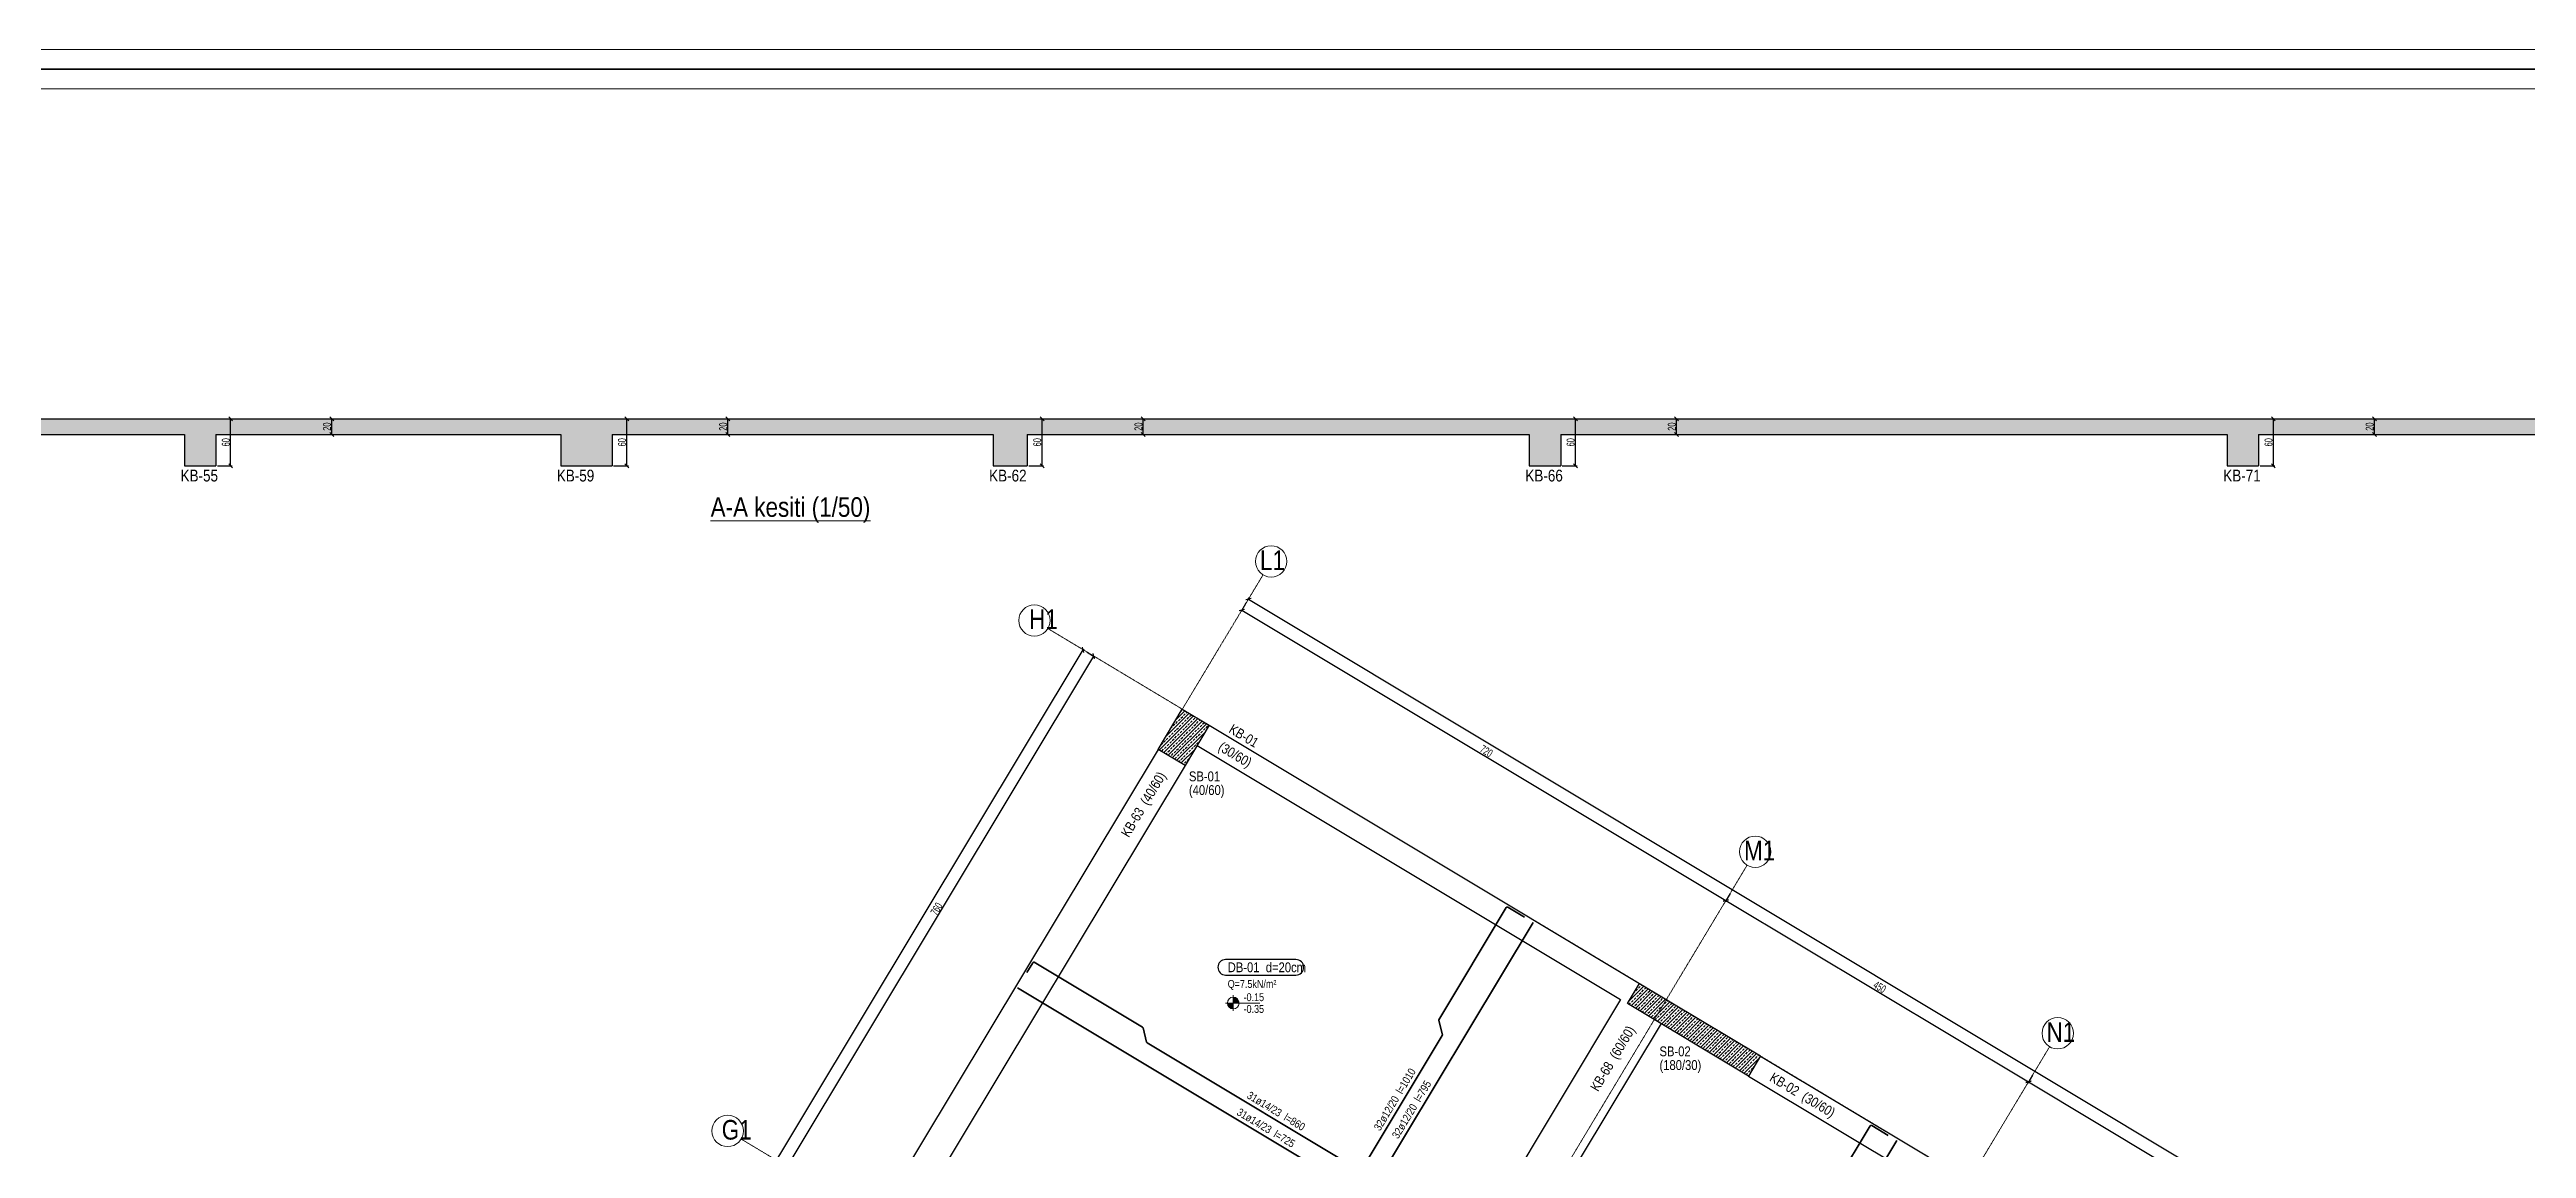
# Model space of a CAD drawing. Header units: millimetres. Extents: x -267 to 94375, y 6431 to 10838.
# Drawn here: x 67494 to 70653, y 9329 to 10732 of the extents above; entities that cross this region are included whole.
import ezdxf
from ezdxf.enums import TextEntityAlignment as Align

# ---------------------------------------------------------------- set-up
doc = ezdxf.new("R2010")
doc.units = ezdxf.units.MM
doc.header["$LTSCALE"] = 0.0001
doc.linetypes.add('DASHED', pattern=[19.05, 12.7, -6.35])
for name, color, linetype, lineweight in [('AKS BALONU (BEYKENT)', 7, 'Continuous', 20), ('AKS CIZGISI (BEYKENT)', 252, 'DASHED', 20), ('AKS NO (BEYKENT)', 3, 'Continuous', 20), ('AKS OLCU (BEYKENT)', 200, 'Continuous', 20), ('DONATI (BEYKENT)', 4, 'Continuous', 35), ('DONATI YAZISI (BEYKENT)', 3, 'Continuous', 20), ('DOSEME ISMI (BEYKENT)', 9, 'Continuous', 20), ('DOSEME PAFTA (BEYKENT)', 3, 'Continuous', 20), ('DOSEME SINIRI (BEYKENT)', 2, 'Continuous', 30), ('KESIT ISMI (BEYKENT)', 6, 'Continuous', 20), ('KIRIS (BEYKENT)', 2, 'Continuous', 30), ('KIRIS ISMI (BEYKENT)', 40, 'Continuous', 20), ('KOLON (BEYKENT)', 3, 'Continuous', 30), ('KOLON ISMI (BEYKENT)', 91, 'Continuous', 20), ('KOT CIZGI (BEYKENT)', 120, 'Continuous', 20), ('KOT YAZI (BEYKENT)', 7, 'Continuous', 20), ('OLCU (BEYKENT)', 14, 'Continuous', 20), ('SHEETSUMMARY-50', 152, 'Continuous', 20), ('SheetView', 40, 'Continuous', 20), ('SheetViewOut', 231, 'Continuous', 20), ('TARAMA (BEYKENT)', 252, 'Continuous', 25), ('YAZI (BEYKENT)', 140, 'Continuous', 20)]:
    doc.layers.add(name, color=color, linetype=linetype, lineweight=lineweight)
doc.styles.add('DONATI YAZISI (BEYKENT)', font='')
doc.styles.add('DSMOLC-50', font='bahnschrift light condensed', dxfattribs={"width": 0.75, "height": 10})
doc.styles.add('KLNOLC-25', font='bahnschrift light condensed', dxfattribs={"width": 0.75, "height": 10})
doc.styles.add('KOT (BEYKENT)', font='')
doc.styles.add('YAZI (BEYKENT)', font='')
doc.styles.get('DONATI YAZISI (BEYKENT)').set_extended_font_data('Bahnschrift Light Condensed')
doc.styles.get('KOT (BEYKENT)').set_extended_font_data('Bahnschrift Light Condensed')
doc.styles.get('YAZI (BEYKENT)').set_extended_font_data('Bahnschrift Light Condensed')
doc.dimstyles.new('DSMOLC-50', dxfattribs={"dimtxt": 10, "dimasz": 5, "dimexe": 2, "dimexo": 2, "dimgap": 1, "dimtad": 1, "dimdec": 1, "dimrnd": 0.5, "dimzin": 12, "dimdsep": 46, "dimtxsty": 'DSMOLC-50', "dimblk": 'OBLIQUE', "dimblk1": 'OBLIQUE', "dimblk2": 'OBLIQUE', "dimcen": 0, "dimclrt": 7, "dimadec": 0, "dimazin": 0, "dimtfac": 1, "dimtdec": 4, "dimtix": 1, "dimtmove": 2, "dimatfit": 3, "dimfxl": 1, "dimtzin": 0, "dimarcsym": 0})
pattern_1 = [(45, (63534.0714, 6088.7264), (-4.4194174, 4.4194174), []), (45, (63538.491, 6088.7264), (-4.4194174, 4.4194174), [3.125, -1.5625])]

# ---------------------------------------------------------------- blocks, each defined once
blk = doc.blocks.new('_Oblique')
at = {"color": 0, "linetype": 'ByBlock', "lineweight": -2}
blk.add_line((-0.5, -0.5), (0.5, 0.5), dxfattribs=at)
blk = doc.blocks.new('*D1111')
at = {"layer": 'AKS OLCU (BEYKENT)', "color": 0, "lineweight": -2, "transparency": 16777216}
for p, q in [((69019.7, 10025), (69013.5, 10014.7)), ((69014.5, 10016.4), (69631.8, 9645.8)), ((69637, 9654.4), (69630.8, 9644.1))]:
    blk.add_line(p, q, dxfattribs=at)
at = {"layer": 'DEFPOINTS', "color": 0, "lineweight": -3, "transparency": 16777216}
for p in [(69020.7, 10026.7), (69631.8, 9645.8), (69638, 9656.1)]:
    blk.add_point(p, dxfattribs=at)
at = {"layer": 'AKS OLCU (BEYKENT)', "color": 0, "lineweight": -2, "transparency": 16777216, "xscale": 5, "yscale": 5, "zscale": 5}
for p, rotation in [((69014.5, 10016.4), 149.0195588067674), ((69631.8, 9645.8), 329.0195588067674)]:
    blk.add_blockref('_Oblique', p, dxfattribs=dict(at, rotation=rotation))
at = {"layer": 'AKS OLCU (BEYKENT)', "color": 7, "transparency": 16777216, "insert": (69326.3, 9836.3), "char_height": 10, "attachment_point": 5, "rotation": 329.0196, "style": 'DSMOLC-50'}
blk.add_mtext('720', dxfattribs=at)
blk = doc.blocks.new('*D1112')
at = {"layer": 'AKS OLCU (BEYKENT)', "color": 0, "lineweight": -2, "transparency": 16777216}
for p, q in [((69637, 9654.4), (69630.8, 9644.1)), ((69631.8, 9645.8), (70017.6, 9414.2)), ((70022.8, 9422.7), (70016.6, 9412.4))]:
    blk.add_line(p, q, dxfattribs=at)
at = {"layer": 'DEFPOINTS', "color": 0, "lineweight": -3, "transparency": 16777216}
for p in [(69638, 9656.1), (70017.6, 9414.2), (70023.8, 9424.4)]:
    blk.add_point(p, dxfattribs=at)
at = {"layer": 'AKS OLCU (BEYKENT)', "color": 0, "lineweight": -2, "transparency": 16777216, "xscale": 5, "yscale": 5, "zscale": 5}
for p, rotation in [((69631.8, 9645.8), 149.0195588067674), ((70017.6, 9414.2), 329.0195588067674)]:
    blk.add_blockref('_Oblique', p, dxfattribs=dict(at, rotation=rotation))
at = {"layer": 'AKS OLCU (BEYKENT)', "color": 7, "transparency": 16777216, "insert": (69827.9, 9535.2), "char_height": 10, "attachment_point": 5, "rotation": 329.0196, "style": 'DSMOLC-50'}
blk.add_mtext('450', dxfattribs=at)
blk = doc.blocks.new('*D1113')
at = {"layer": 'AKS OLCU (BEYKENT)', "color": 0, "lineweight": -2, "transparency": 16777216}
for p, q in [((70022.8, 9422.7), (70016.6, 9412.4)), ((70017.6, 9414.2), (70403.4, 9182.5)), ((70408.6, 9191.1), (70402.4, 9180.8))]:
    blk.add_line(p, q, dxfattribs=at)
at = {"layer": 'DEFPOINTS', "color": 0, "lineweight": -3, "transparency": 16777216}
for p in [(70023.8, 9424.4), (70409.6, 9192.8), (70403.4, 9182.5)]:
    blk.add_point(p, dxfattribs=at)
at = {"layer": 'AKS OLCU (BEYKENT)', "color": 0, "lineweight": -2, "transparency": 16777216, "xscale": 5, "yscale": 5, "zscale": 5}
for p, rotation in [((70017.6, 9414.2), 149.0195588067674), ((70403.4, 9182.5), 329.0195588067674)]:
    blk.add_blockref('_Oblique', p, dxfattribs=dict(at, rotation=rotation))
at = {"layer": 'AKS OLCU (BEYKENT)', "color": 7, "transparency": 16777216, "insert": (70213.7, 9303.6), "char_height": 10, "attachment_point": 5, "rotation": 329.0196, "style": 'DSMOLC-50'}
blk.add_mtext('450', dxfattribs=at)
blk = doc.blocks.new('*D1116')
at = {"layer": 'AKS OLCU (BEYKENT)', "color": 0, "lineweight": -2, "transparency": 16777216}
for p, q in [((69021.7, 10028.4), (69023.8, 10031.8)), ((69022.8, 10030.1), (71640.7, 8458.3)), ((71639.7, 8456.6), (71641.7, 8460))]:
    blk.add_line(p, q, dxfattribs=at)
at = {"layer": 'DEFPOINTS', "color": 0, "lineweight": -3, "transparency": 16777216}
for p in [(69020.7, 10026.7), (71638.6, 8454.9), (71640.7, 8458.3)]:
    blk.add_point(p, dxfattribs=at)
at = {"layer": 'AKS OLCU (BEYKENT)', "color": 0, "lineweight": -2, "transparency": 16777216, "xscale": 5, "yscale": 5, "zscale": 5}
for p, rotation in [((69022.8, 10030.1), 149.0195588067674), ((71640.7, 8458.3), 329.0195588067674)]:
    blk.add_blockref('_Oblique', p, dxfattribs=dict(at, rotation=rotation))
at = {"layer": 'AKS OLCU (BEYKENT)', "color": 7, "transparency": 16777216, "insert": (70334.9, 9249.5), "char_height": 10, "attachment_point": 5, "rotation": 329.0196, "style": 'DSMOLC-50'}
blk.add_mtext('3053.5', dxfattribs=at)
blk = doc.blocks.new('*D1159')
at = {"layer": 'AKS OLCU (BEYKENT)', "color": 0, "lineweight": -2, "transparency": 16777216}
for p, q in [((68434.7, 9305.9), (68825.9, 9957.5)), ((68817.3, 9962.6), (68827.6, 9956.4)), ((68426.1, 9311), (68436.4, 9304.8))]:
    blk.add_line(p, q, dxfattribs=at)
at = {"layer": 'DEFPOINTS', "color": 0, "lineweight": -3, "transparency": 16777216}
for p in [(68815.6, 9963.6), (68825.9, 9957.5), (68424.4, 9312.1)]:
    blk.add_point(p, dxfattribs=at)
at = {"layer": 'AKS OLCU (BEYKENT)', "color": 0, "lineweight": -2, "transparency": 16777216, "xscale": 5, "yscale": 5, "zscale": 5}
for p, rotation in [((68825.9, 9957.5), 59.02005445018987), ((68434.7, 9305.9), 239.0200544501899)]:
    blk.add_blockref('_Oblique', p, dxfattribs=dict(at, rotation=rotation))
at = {"layer": 'AKS OLCU (BEYKENT)', "color": 7, "transparency": 16777216, "insert": (68625.1, 9634.8), "char_height": 10, "attachment_point": 5, "rotation": 59.0201, "style": 'DSMOLC-50'}
blk.add_mtext('760', dxfattribs=at)
blk = doc.blocks.new('*D1160')
at = {"layer": 'AKS OLCU (BEYKENT)', "color": 0, "lineweight": -2, "transparency": 16777216}
for p, q in [((67682.4, 8083.9), (68812.2, 9965.7)), ((68813.9, 9964.7), (68810.5, 9966.7)), ((67684.1, 8082.8), (67680.6, 8084.9))]:
    blk.add_line(p, q, dxfattribs=at)
at = {"layer": 'DEFPOINTS', "color": 0, "lineweight": -3, "transparency": 16777216}
for p in [(68812.2, 9965.7), (68815.6, 9963.6), (67685.8, 8081.8)]:
    blk.add_point(p, dxfattribs=at)
at = {"layer": 'AKS OLCU (BEYKENT)', "color": 0, "lineweight": -2, "transparency": 16777216, "xscale": 5, "yscale": 5, "zscale": 5}
for p, rotation in [((68812.2, 9965.7), 59.02005445018987), ((67682.4, 8083.9), 239.0200544501899)]:
    blk.add_blockref('_Oblique', p, dxfattribs=dict(at, rotation=rotation))
at = {"layer": 'AKS OLCU (BEYKENT)', "color": 7, "transparency": 16777216, "insert": (68242, 9027.9), "char_height": 10, "attachment_point": 5, "rotation": 59.0201, "style": 'DSMOLC-50'}
blk.add_mtext('2195', dxfattribs=at)
blk = doc.blocks.new('*D1093')
at = {"layer": 'DEFPOINTS', "color": 0, "lineweight": -3, "transparency": 16777216}
for p in [(67706, 10260.5), (67724.9, 10260.5), (67706, 10200.5)]:
    blk.add_point(p, dxfattribs=at)
at = {"layer": 'OLCU (BEYKENT)', "color": 0, "lineweight": -2, "transparency": 16777216}
for p, q in [((67708, 10260.5), (67726.9, 10260.5)), ((67724.9, 10200.5), (67724.9, 10260.5)), ((67708, 10200.5), (67726.9, 10200.5))]:
    blk.add_line(p, q, dxfattribs=at)
at = {"layer": 'OLCU (BEYKENT)', "color": 0, "lineweight": -2, "transparency": 16777216, "xscale": 5, "yscale": 5, "zscale": 5}
for p, rotation in [((67724.9, 10260.5), 90), ((67724.9, 10200.5), 270)]:
    blk.add_blockref('_Oblique', p, dxfattribs=dict(at, rotation=rotation))
at = {"layer": 'OLCU (BEYKENT)', "color": 7, "lineweight": -3, "transparency": 16777216, "insert": (67718.8, 10230.5), "char_height": 10, "attachment_point": 5, "rotation": 90, "style": 'KLNOLC-25'}
blk.add_mtext('60', dxfattribs=at)
blk = doc.blocks.new('*D1094')
at = {"layer": 'DEFPOINTS', "color": 0, "lineweight": -3, "transparency": 16777216}
for p in [(67836.3, 10260.5), (67836.3, 10240.5), (67853.9, 10260.5)]:
    blk.add_point(p, dxfattribs=at)
at = {"layer": 'OLCU (BEYKENT)', "color": 0, "lineweight": -2, "transparency": 16777216}
for p, q in [((67838.3, 10260.5), (67855.9, 10260.5)), ((67838.3, 10240.5), (67855.9, 10240.5)), ((67853.9, 10240.5), (67853.9, 10260.5))]:
    blk.add_line(p, q, dxfattribs=at)
at = {"layer": 'OLCU (BEYKENT)', "color": 0, "lineweight": -2, "transparency": 16777216, "xscale": 5, "yscale": 5, "zscale": 5}
for p, rotation in [((67853.9, 10260.5), 90), ((67853.9, 10240.5), 270)]:
    blk.add_blockref('_Oblique', p, dxfattribs=dict(at, rotation=rotation))
at = {"layer": 'OLCU (BEYKENT)', "color": 7, "lineweight": -3, "transparency": 16777216, "insert": (67847.8, 10250.5), "char_height": 10, "attachment_point": 5, "rotation": 90, "style": 'KLNOLC-25'}
blk.add_mtext('20', dxfattribs=at)
blk = doc.blocks.new('*D1099')
at = {"layer": 'DEFPOINTS', "color": 0, "lineweight": -3, "transparency": 16777216}
for p in [(68211.2, 10260.5), (68230.1, 10260.5), (68211.2, 10200.5)]:
    blk.add_point(p, dxfattribs=at)
at = {"layer": 'OLCU (BEYKENT)', "color": 0, "lineweight": -2, "transparency": 16777216}
for p, q in [((68213.2, 10260.5), (68232.1, 10260.5)), ((68230.1, 10200.5), (68230.1, 10260.5)), ((68213.2, 10200.5), (68232.1, 10200.5))]:
    blk.add_line(p, q, dxfattribs=at)
at = {"layer": 'OLCU (BEYKENT)', "color": 0, "lineweight": -2, "transparency": 16777216, "xscale": 5, "yscale": 5, "zscale": 5}
for p, rotation in [((68230.1, 10260.5), 90), ((68230.1, 10200.5), 270)]:
    blk.add_blockref('_Oblique', p, dxfattribs=dict(at, rotation=rotation))
at = {"layer": 'OLCU (BEYKENT)', "color": 7, "lineweight": -3, "transparency": 16777216, "insert": (68224, 10230.5), "char_height": 10, "attachment_point": 5, "rotation": 90, "style": 'KLNOLC-25'}
blk.add_mtext('60', dxfattribs=at)
blk = doc.blocks.new('*D1100')
at = {"layer": 'DEFPOINTS', "color": 0, "lineweight": -3, "transparency": 16777216}
for p in [(68341.5, 10260.5), (68341.5, 10240.5), (68359.1, 10260.5)]:
    blk.add_point(p, dxfattribs=at)
at = {"layer": 'OLCU (BEYKENT)', "color": 0, "lineweight": -2, "transparency": 16777216}
for p, q in [((68343.5, 10260.5), (68361.1, 10260.5)), ((68343.5, 10240.5), (68361.1, 10240.5)), ((68359.1, 10240.5), (68359.1, 10260.5))]:
    blk.add_line(p, q, dxfattribs=at)
at = {"layer": 'OLCU (BEYKENT)', "color": 0, "lineweight": -2, "transparency": 16777216, "xscale": 5, "yscale": 5, "zscale": 5}
for p, rotation in [((68359.1, 10260.5), 90), ((68359.1, 10240.5), 270)]:
    blk.add_blockref('_Oblique', p, dxfattribs=dict(at, rotation=rotation))
at = {"layer": 'OLCU (BEYKENT)', "color": 7, "lineweight": -3, "transparency": 16777216, "insert": (68353, 10250.5), "char_height": 10, "attachment_point": 5, "rotation": 90, "style": 'KLNOLC-25'}
blk.add_mtext('20', dxfattribs=at)
blk = doc.blocks.new('*D1101')
at = {"layer": 'DEFPOINTS', "color": 0, "lineweight": -3, "transparency": 16777216}
for p in [(68740.8, 10260.5), (68759.7, 10260.5), (68740.8, 10200.5)]:
    blk.add_point(p, dxfattribs=at)
at = {"layer": 'OLCU (BEYKENT)', "color": 0, "lineweight": -2, "transparency": 16777216}
for p, q in [((68742.8, 10260.5), (68761.7, 10260.5)), ((68759.7, 10200.5), (68759.7, 10260.5)), ((68742.8, 10200.5), (68761.7, 10200.5))]:
    blk.add_line(p, q, dxfattribs=at)
at = {"layer": 'OLCU (BEYKENT)', "color": 0, "lineweight": -2, "transparency": 16777216, "xscale": 5, "yscale": 5, "zscale": 5}
for p, rotation in [((68759.7, 10260.5), 90), ((68759.7, 10200.5), 270)]:
    blk.add_blockref('_Oblique', p, dxfattribs=dict(at, rotation=rotation))
at = {"layer": 'OLCU (BEYKENT)', "color": 7, "lineweight": -3, "transparency": 16777216, "insert": (68753.6, 10230.5), "char_height": 10, "attachment_point": 5, "rotation": 90, "style": 'KLNOLC-25'}
blk.add_mtext('60', dxfattribs=at)
blk = doc.blocks.new('*D1102')
at = {"layer": 'DEFPOINTS', "color": 0, "lineweight": -3, "transparency": 16777216}
for p in [(68871.1, 10260.5), (68871.1, 10240.5), (68888.7, 10260.5)]:
    blk.add_point(p, dxfattribs=at)
at = {"layer": 'OLCU (BEYKENT)', "color": 0, "lineweight": -2, "transparency": 16777216}
for p, q in [((68873.1, 10260.5), (68890.7, 10260.5)), ((68873.1, 10240.5), (68890.7, 10240.5)), ((68888.7, 10240.5), (68888.7, 10260.5))]:
    blk.add_line(p, q, dxfattribs=at)
at = {"layer": 'OLCU (BEYKENT)', "color": 0, "lineweight": -2, "transparency": 16777216, "xscale": 5, "yscale": 5, "zscale": 5}
for p, rotation in [((68888.7, 10260.5), 90), ((68888.7, 10240.5), 270)]:
    blk.add_blockref('_Oblique', p, dxfattribs=dict(at, rotation=rotation))
at = {"layer": 'OLCU (BEYKENT)', "color": 7, "lineweight": -3, "transparency": 16777216, "insert": (68882.6, 10250.5), "char_height": 10, "attachment_point": 5, "rotation": 90, "style": 'KLNOLC-25'}
blk.add_mtext('20', dxfattribs=at)
blk = doc.blocks.new('*D1103')
at = {"layer": 'DEFPOINTS', "color": 0, "lineweight": -3, "transparency": 16777216}
for p in [(69421, 10260.5), (69439.9, 10260.5), (69421, 10200.5)]:
    blk.add_point(p, dxfattribs=at)
at = {"layer": 'OLCU (BEYKENT)', "color": 0, "lineweight": -2, "transparency": 16777216}
for p, q in [((69423, 10260.5), (69441.9, 10260.5)), ((69439.9, 10200.5), (69439.9, 10260.5)), ((69423, 10200.5), (69441.9, 10200.5))]:
    blk.add_line(p, q, dxfattribs=at)
at = {"layer": 'OLCU (BEYKENT)', "color": 0, "lineweight": -2, "transparency": 16777216, "xscale": 5, "yscale": 5, "zscale": 5}
for p, rotation in [((69439.9, 10260.5), 90), ((69439.9, 10200.5), 270)]:
    blk.add_blockref('_Oblique', p, dxfattribs=dict(at, rotation=rotation))
at = {"layer": 'OLCU (BEYKENT)', "color": 7, "lineweight": -3, "transparency": 16777216, "insert": (69433.8, 10230.5), "char_height": 10, "attachment_point": 5, "rotation": 90, "style": 'KLNOLC-25'}
blk.add_mtext('60', dxfattribs=at)
blk = doc.blocks.new('*D1104')
at = {"layer": 'DEFPOINTS', "color": 0, "lineweight": -3, "transparency": 16777216}
for p in [(69551.3, 10260.5), (69551.3, 10240.5), (69568.9, 10260.5)]:
    blk.add_point(p, dxfattribs=at)
at = {"layer": 'OLCU (BEYKENT)', "color": 0, "lineweight": -2, "transparency": 16777216}
for p, q in [((69553.3, 10260.5), (69570.9, 10260.5)), ((69553.3, 10240.5), (69570.9, 10240.5)), ((69568.9, 10240.5), (69568.9, 10260.5))]:
    blk.add_line(p, q, dxfattribs=at)
at = {"layer": 'OLCU (BEYKENT)', "color": 0, "lineweight": -2, "transparency": 16777216, "xscale": 5, "yscale": 5, "zscale": 5}
for p, rotation in [((69568.9, 10260.5), 90), ((69568.9, 10240.5), 270)]:
    blk.add_blockref('_Oblique', p, dxfattribs=dict(at, rotation=rotation))
at = {"layer": 'OLCU (BEYKENT)', "color": 7, "lineweight": -3, "transparency": 16777216, "insert": (69562.8, 10250.5), "char_height": 10, "attachment_point": 5, "rotation": 90, "style": 'KLNOLC-25'}
blk.add_mtext('20', dxfattribs=at)
blk = doc.blocks.new('*D1095')
at = {"layer": 'DEFPOINTS', "color": 0, "lineweight": -3, "transparency": 16777216}
for p in [(70311, 10260.5), (70329.9, 10260.5), (70311, 10200.5)]:
    blk.add_point(p, dxfattribs=at)
at = {"layer": 'OLCU (BEYKENT)', "color": 0, "lineweight": -2, "transparency": 16777216}
for p, q in [((70313, 10260.5), (70331.9, 10260.5)), ((70329.9, 10200.5), (70329.9, 10260.5)), ((70313, 10200.5), (70331.9, 10200.5))]:
    blk.add_line(p, q, dxfattribs=at)
at = {"layer": 'OLCU (BEYKENT)', "color": 0, "lineweight": -2, "transparency": 16777216, "xscale": 5, "yscale": 5, "zscale": 5}
for p, rotation in [((70329.9, 10260.5), 90), ((70329.9, 10200.5), 270)]:
    blk.add_blockref('_Oblique', p, dxfattribs=dict(at, rotation=rotation))
at = {"layer": 'OLCU (BEYKENT)', "color": 7, "lineweight": -3, "transparency": 16777216, "insert": (70323.8, 10230.5), "char_height": 10, "attachment_point": 5, "rotation": 90, "style": 'KLNOLC-25'}
blk.add_mtext('60', dxfattribs=at)
blk = doc.blocks.new('*D1096')
at = {"layer": 'DEFPOINTS', "color": 0, "lineweight": -3, "transparency": 16777216}
for p in [(70441.3, 10260.5), (70441.3, 10240.5), (70458.9, 10260.5)]:
    blk.add_point(p, dxfattribs=at)
at = {"layer": 'OLCU (BEYKENT)', "color": 0, "lineweight": -2, "transparency": 16777216}
for p, q in [((70443.3, 10260.5), (70460.9, 10260.5)), ((70443.3, 10240.5), (70460.9, 10240.5)), ((70458.9, 10240.5), (70458.9, 10260.5))]:
    blk.add_line(p, q, dxfattribs=at)
at = {"layer": 'OLCU (BEYKENT)', "color": 0, "lineweight": -2, "transparency": 16777216, "xscale": 5, "yscale": 5, "zscale": 5}
for p, rotation in [((70458.9, 10260.5), 90), ((70458.9, 10240.5), 270)]:
    blk.add_blockref('_Oblique', p, dxfattribs=dict(at, rotation=rotation))
at = {"layer": 'OLCU (BEYKENT)', "color": 7, "lineweight": -3, "transparency": 16777216, "insert": (70452.8, 10250.5), "char_height": 10, "attachment_point": 5, "rotation": 90, "style": 'KLNOLC-25'}
blk.add_mtext('20', dxfattribs=at)

msp = doc.modelspace()

# ---------------------------------------------------------------- hatches: boundary and pattern name
at = {"layer": 'KOT CIZGI (BEYKENT)'}
h = msp.add_hatch(color=256, dxfattribs=at)
h.dxf.hatch_style = 1
h.paths.add_polyline_path([(69003.49, 9514.74), (68995.99, 9514.74, 0.4142136), (69003.49, 9507.24)])
h = msp.add_hatch(color=256, dxfattribs=at)
h.dxf.hatch_style = 1
h.paths.add_polyline_path([(69003.49, 9522.24), (69003.49, 9514.74), (69010.99, 9514.74, 0.4142136)])
at = {"layer": 'TARAMA (BEYKENT)', "lineweight": -3}
h = msp.add_hatch(dxfattribs=at)
h.set_pattern_fill('ANSI33', color=256)
h.set_pattern_definition([(45, (63534.0714, 5999.458), (-4.490128, 4.490128), []), (45, (63538.5616, 5999.458), (-4.490128, 4.490128), [3.175, -1.5875])])
h.paths.add_polyline_path([(65466.04, 10240.47), (66000.96, 10240.47), (66000.96, 10200.47), (66041.04, 10200.47), (66041.04, 10240.47), (66525.44, 10240.47), (66525.44, 10200.47), (66565.46, 10200.47), (66565.46, 10240.47), (66958.15, 10240.47), (66958.15, 10200.47), (66999.35, 10200.47), (66999.35, 10240.47), (67666.04, 10240.47), (67666.04, 10200.47), (67706.04, 10200.47), (67706.04, 10240.47), (68145.86, 10240.47), (68145.86, 10200.47), (68211.25, 10200.47), (68211.25, 10240.47), (68697.18, 10240.47), (68697.18, 10200.47), (68740.78, 10200.47), (68740.78, 10240.47), (69381.04, 10240.47), (69381.04, 10200.47), (69421.04, 10200.47), (69421.04, 10240.47), (70271.04, 10240.47), (70271.04, 10200.47), (70311.04, 10200.47), (70311.04, 10240.47), (70818.33, 10240.47), (70818.33, 10200.47), (70860.5, 10200.47), (70860.5, 10240.47), (71526.03, 10240.47), (71526.03, 10200.47), (71556.11, 10200.47), (71556.11, 10260.47), (65436.04, 10260.47), (65436.04, 10200.47), (65466.04, 10200.47)])
at = {"layer": 'TARAMA (BEYKENT)'}
h = msp.add_hatch(dxfattribs=at)
h.set_pattern_fill('ANSI33', color=256, style=0, pattern_type=0)
h.set_pattern_definition(pattern_1)
h.paths.add_polyline_path([(68938.56, 9889.85), (68972.85, 9869.26), (68941.97, 9817.82), (68907.67, 9838.41)], flags=0)
h = msp.add_hatch(dxfattribs=at)
h.set_pattern_fill('ANSI33', color=256, style=0, pattern_type=0)
h.set_pattern_definition(pattern_1)
h.paths.add_polyline_path([(69521.55, 9539.82), (69675.87, 9447.17), (69660.43, 9421.45), (69506.11, 9514.1)], flags=0)

# ---------------------------------------------------------------- linework, layer by layer
at = {"layer": 'AKS BALONU (BEYKENT)'}
for centre in [(69051.8, 10078.46), (68749.94, 10003.07), (69669.09, 9707.85), (70054.89, 9476.21), (68358.73, 9351.48)]:
    msp.add_circle(centre, 20, dxfattribs=at)
at = {"layer": 'AKS CIZGISI (BEYKENT)'}
for p, q in [((69041.51, 10061.32), (67498.68, 7491.62)), ((68767.08, 9992.77), (71556.03, 8318.33)), ((69658.79, 9690.7), (68533.29, 7816.1)), ((70044.6, 9459.07), (69021.22, 7754.56)), ((68375.88, 9341.19), (70660.47, 7969.59))]:
    msp.add_line(p, q, dxfattribs=at)
at = {"layer": 'DONATI (BEYKENT)'}
for points in [[(68851.96, 8804.15), (69045.9, 9127.17, -0.1989124), (69046.82, 9127.86), (69064.82, 9132.35, 0.1989124), (69065.75, 9133.04), (69269.98, 9473.19, 0.1989124), (69270.15, 9474.33), (69265.65, 9492.33, -0.1989124), (69265.82, 9493.47), (69351.72, 9636.54, -0.4142136), (69353.78, 9637.05), (69374.78, 9624.44)], [(68740.27, 9553.79), (68747.73, 9566.22, -0.4142136), (68749.78, 9566.73), (68887.72, 9483.91, -0.1989124), (68888.41, 9482.99), (68892.9, 9464.99, 0.1989124), (68893.58, 9464.06), (69192.59, 9284.54, 0.1989124), (69193.73, 9284.37), (69211.73, 9288.87, -0.1989124), (69212.87, 9288.7), (69457.88, 9141.59)], [(69313.35, 8521.29), (69509.87, 8848.61, -0.1989124), (69510.79, 8849.29), (69528.8, 8853.79, 0.1989124), (69529.72, 8854.47), (69733.95, 9194.63, 0.1989124), (69734.12, 9195.76), (69729.62, 9213.77, -0.1989124), (69729.79, 9214.9), (69815.69, 9357.97, -0.4142136), (69817.75, 9358.48), (69838.76, 9345.87)]]:
    msp.add_lwpolyline(points, format="xyb", dxfattribs=at)
for points in [[(68977.22, 8937.02), (69385.93, 9617.75)], [(68728.42, 9534.07), (69349.16, 9161.38)], [(69441.19, 8658.45), (69849.9, 9339.18)]]:
    msp.add_lwpolyline(points, dxfattribs=at)
at = {"layer": 'DOSEME PAFTA (BEYKENT)', "lineweight": -3}
msp.add_lwpolyline([(68993.78, 9550.46), (69083.39, 9550.46, 1), (69083.39, 9570.25), (68993.78, 9570.25, 1)], format="xyb", close=True, dxfattribs=at)
at = {"layer": 'DOSEME SINIRI (BEYKENT)'}
for p, q in [((65436.04, 10260.47), (71556.11, 10260.47)), ((66999.35, 10240.47), (67666.04, 10240.47)), ((67666.04, 10240.47), (67666.04, 10200.47)), ((67706.04, 10240.47), (67706.04, 10200.47)), ((67706.04, 10240.47), (68145.86, 10240.47)), ((68145.86, 10240.47), (68145.86, 10200.47)), ((68211.25, 10240.47), (68211.25, 10200.47)), ((68211.25, 10240.47), (68697.18, 10240.47)), ((68697.18, 10240.47), (68697.18, 10200.47)), ((68740.78, 10240.47), (68740.78, 10200.47)), ((68740.78, 10240.47), (69381.04, 10240.47)), ((69381.04, 10240.47), (69381.04, 10200.47)), ((69421.04, 10240.47), (69421.04, 10200.47)), ((69421.04, 10240.47), (70271.04, 10240.47)), ((70271.04, 10240.47), (70271.04, 10200.47)), ((70311.04, 10240.47), (70311.04, 10200.47)), ((70311.04, 10240.47), (70818.33, 10240.47)), ((67666.04, 10200.47), (67706.04, 10200.47)), ((68145.86, 10200.47), (68211.25, 10200.47)), ((68697.18, 10200.47), (68740.78, 10200.47)), ((69381.04, 10200.47), (69421.04, 10200.47)), ((70271.04, 10200.47), (70311.04, 10200.47))]:
    msp.add_line(p, q, dxfattribs=at)
at = {"layer": 'KIRIS (BEYKENT)'}
for p, q in [((68972.76, 9869.31), (69521.55, 9539.82)), ((68907.71, 9838.5), (68547.39, 9238.36)), ((68957.32, 9843.59), (69497.53, 9519.25)), ((68942, 9817.91), (68591.94, 9234.83)), ((69497.53, 9519.25), (69132.06, 8910.54)), ((69549.03, 9488.45), (69183.51, 8879.65)), ((69675.87, 9447.16), (69890.2, 9318.48)), ((69660.43, 9421.45), (69874.77, 9292.76))]:
    msp.add_line(p, q, dxfattribs=at)
at = {"layer": 'KOLON (BEYKENT)'}
for points in [[(68938.56, 9889.85), (68972.85, 9869.26), (68941.97, 9817.82), (68907.67, 9838.41)], [(69521.55, 9539.82), (69675.87, 9447.17), (69660.43, 9421.45), (69506.11, 9514.1)]]:
    msp.add_lwpolyline(points, close=True, dxfattribs=at)
at = {"layer": 'KOT CIZGI (BEYKENT)'}
for p, q in [((68993.49, 9514.74), (69037.52, 9514.74)), ((69003.49, 9524.74), (69003.49, 9504.74))]:
    msp.add_line(p, q, dxfattribs=at)
msp.add_circle((69003.49, 9514.74), 7.5, dxfattribs=at)
at = {"layer": 'SHEETSUMMARY-50', "const_width": 2, "flags": 128}
msp.add_lwpolyline([(57239.42, 6556.81), (72579.28, 6556.81), (72579.28, 10706.81), (57239.42, 10706.81)], close=True, dxfattribs=at)
at = {"layer": 'SheetView'}
msp.add_lwpolyline([(57264.42, 6581.81), (71954.28, 6581.81), (71954.28, 10681.81), (57264.42, 10681.81)], close=True, dxfattribs=at)
at = {"layer": 'SheetViewOut'}
msp.add_lwpolyline([(57214.42, 6531.81), (72604.28, 6531.81), (72604.28, 10731.81), (57214.42, 10731.81)], close=True, dxfattribs=at)

# ---------------------------------------------------------------- texts
at = {"layer": 'AKS NO (BEYKENT)', "style": 'YAZI (BEYKENT)'}
for s, p in [('L1', (69037.58, 10067.46)), ('H1', (68743.15, 9992.07)), ('M1', (69654.86, 9696.85)), ('N1', (70040.67, 9465.21)), ('G1', (68351.13, 9340.48))]:
    msp.add_text(s, height=25, dxfattribs=at).set_placement(p)
at = {"layer": 'DONATI YAZISI (BEYKENT)', "style": 'DONATI YAZISI (BEYKENT)'}
for s, rotation, p in [(' 32ø12/20  l=1010', 59, (69208.59, 9390.38)), (' 32ø12/20  l=795', 59, (69230.03, 9377.51)), (' 31ø14/23  l=860', 329, (69056.81, 9377.73)), (' 31ø14/23  l=725', 329, (69043.94, 9356.3))]:
    msp.add_text(s, height=10, rotation=rotation, dxfattribs=at).set_placement(p, align=Align.MIDDLE_CENTER)
at = {"layer": 'DOSEME ISMI (BEYKENT)', "style": 'YAZI (BEYKENT)'}
msp.add_text('DB-01  d=20cm', height=12.5, dxfattribs=at).set_placement((68996.42, 9554.12))
at = {"layer": 'KESIT ISMI (BEYKENT)', "style": 'YAZI (BEYKENT)'}
msp.add_text('%%UA-A kesiti (1/50)', height=25, dxfattribs=at).set_placement((68337.01, 10135.34))
at = {"layer": 'KIRIS ISMI (BEYKENT)', "style": 'YAZI (BEYKENT)'}
for s, p in [('KB-55', (67661.04, 10180.47)), ('KB-59', (68140.86, 10180.47)), ('KB-62', (68692.18, 10180.47)), ('KB-66', (69376.04, 10180.47)), ('KB-71', (70266.04, 10180.47))]:
    msp.add_text(s, height=15, dxfattribs=at).set_placement(p)
for s, rotation, p in [('KB-01', 329.01956, (68996.77, 9860.72)), ('(30/60)', 329.01956, (68983.26, 9838.22)), ('KB-63  (40/60)', 59.01964, (68870.3, 9725.18)), ('KB-68  (60/60)', 59.01964, (69468.73, 9400.84)), ('KB-02  (30/60)', 329.01956, (69686.36, 9416.08))]:
    msp.add_text(s, height=12.5, rotation=rotation, dxfattribs=at).set_placement(p)
at = {"layer": 'KOLON ISMI (BEYKENT)', "style": 'YAZI (BEYKENT)'}
for s, p in [('SB-01', (68946.96, 9797.82)), ('(40/60)', (68946.96, 9780.32)), ('SB-02', (69547.05, 9446.85)), ('(180/30)', (69547.05, 9429.35))]:
    msp.add_text(s, height=12.5, dxfattribs=at).set_placement(p)
at = {"layer": 'KOT YAZI (BEYKENT)', "style": 'KOT (BEYKENT)'}
for s, p in [(' -0.15', (69013.49, 9517.24)), (' -0.35', (69013.49, 9502.24))]:
    msp.add_text(s, height=10, dxfattribs=at).set_placement(p)
at = {"layer": 'YAZI (BEYKENT)', "style": 'YAZI (BEYKENT)'}
msp.add_text('Q=7.5kN/m²', height=10, dxfattribs=at).set_placement((68996.42, 9534.12))

# ---------------------------------------------------------------- dimensions: what is measured, and where the dimension line sits
at = {"layer": 'AKS OLCU (BEYKENT)'}
for base, p1, p2, angle, picture, middle in [((69631.83, 9645.79), (69020.72, 10026.69), (69638, 9656.08), 329.01956, '*D1111', (69326.33, 9836.33)), ((71640.7, 8458.33), (69020.72, 10026.69), (71638.64, 8454.9), 329.01956, '*D1116', (70334.88, 9249.46)), ((68812.17, 9965.7), (67685.78, 8081.81), (68815.6, 9963.64), 59.02005, '*D1160', (68242.03, 9027.92)), ((68825.89, 9957.46), (68424.4, 9312.06), (68815.6, 9963.64), 59.02005, '*D1159', (68625.06, 9634.81)), ((70017.63, 9414.15), (69638, 9656.08), (70023.81, 9424.44), 329.01956, '*D1112', (69827.87, 9535.2)), ((70403.44, 9182.52), (70023.81, 9424.44), (70409.61, 9192.81), 329.01956, '*D1113', (70213.68, 9303.57))]:
    dim = msp.add_linear_dim(base=base, p1=p1, p2=p2, angle=angle, dimstyle='DSMOLC-50', dxfattribs=at)
    dim.commit()
    dim.dimension.update_dxf_attribs({"geometry": picture, "text_midpoint": middle})
at = {"layer": 'OLCU (BEYKENT)', "lineweight": -3}
for base, p1, p2, picture, middle in [((67724.94, 10260.47), (67706.04, 10200.47), (67706.04, 10260.47), '*D1093', (67718.83, 10230.47)), ((67853.92, 10260.47), (67836.31, 10240.47), (67836.31, 10260.47), '*D1094', (67847.81, 10250.47)), ((68230.15, 10260.47), (68211.25, 10200.47), (68211.25, 10260.47), '*D1099', (68224.04, 10230.47)), ((68359.13, 10260.47), (68341.53, 10240.47), (68341.53, 10260.47), '*D1100', (68353.02, 10250.47)), ((68759.68, 10260.47), (68740.78, 10200.47), (68740.78, 10260.47), '*D1101', (68753.58, 10230.47)), ((68888.66, 10260.47), (68871.06, 10240.47), (68871.06, 10260.47), '*D1102', (68882.56, 10250.47)), ((69439.94, 10260.47), (69421.04, 10200.47), (69421.04, 10260.47), '*D1103', (69433.83, 10230.47)), ((69568.92, 10260.47), (69551.31, 10240.47), (69551.31, 10260.47), '*D1104', (69562.81, 10250.47)), ((70329.94, 10260.47), (70311.04, 10200.47), (70311.04, 10260.47), '*D1095', (70323.83, 10230.47)), ((70458.92, 10260.47), (70441.31, 10240.47), (70441.31, 10260.47), '*D1096', (70452.81, 10250.47))]:
    dim = msp.add_linear_dim(base=base, p1=p1, p2=p2, angle=90, dimstyle='DSMOLC-50', override={"dimtxsty": 'KLNOLC-25'}, dxfattribs=at)
    dim.commit()
    dim.dimension.update_dxf_attribs({"geometry": picture, "text_midpoint": middle})

doc.saveas('drawing.dxf')
